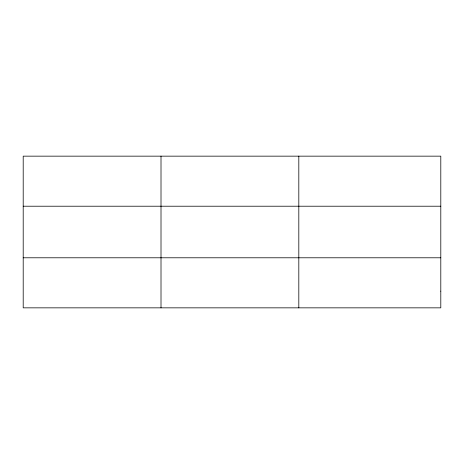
<?xml version="1.0" encoding="UTF-8"?>
<svg xmlns="http://www.w3.org/2000/svg" width="464" height="464" viewBox="0 0 464 464"><rect width="100%" height="100%" fill="white"/><g stroke="black" fill="none" stroke-linecap="round" stroke-linejoin="round"><path stroke-width="0.7" d="M161.008 156.153L161.008 307.847M298.816 156.153L298.816 307.847M23.2 206.213L440.8 206.213M23.2 257.787L440.8 257.787M440.8 291.16L440.8 307.847L23.2 307.847L23.2 156.153L440.8 156.153L440.8 291.16"/></g></svg>
